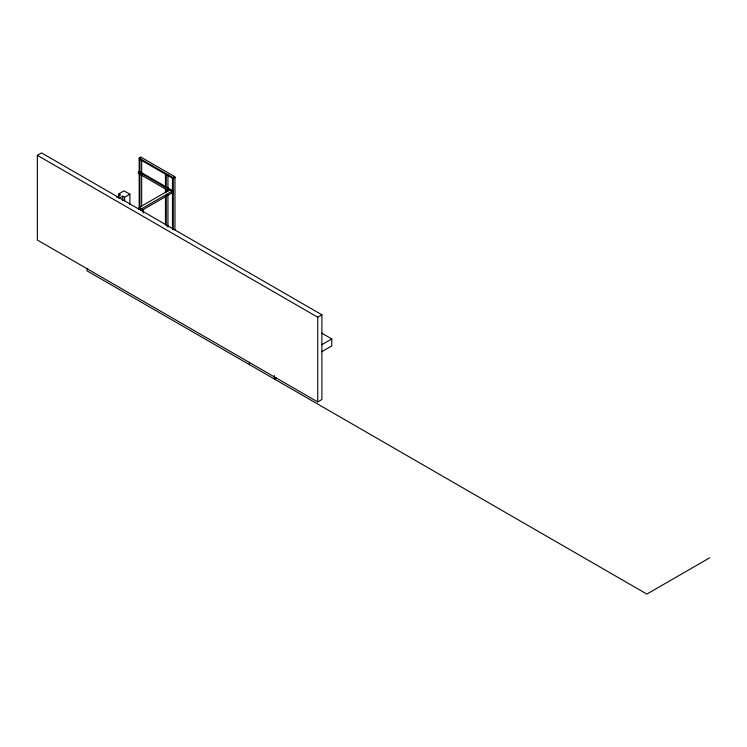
<?xml version="1.0" encoding="UTF-8"?>
<svg xmlns="http://www.w3.org/2000/svg" width="747" height="747" viewBox="0 0 747 747"><rect width="100%" height="100%" fill="white"/><g stroke="black" fill="none" stroke-linecap="round" stroke-linejoin="round"><path stroke-width="1.12" d="M118.764 198.431L122.723 196.144L124.637 197.255L129.885 194.229L129.885 204.697M37.35 155.329L41.533 152.92L321.91 314.795L321.91 399.505L317.727 401.923L37.35 240.039L37.35 155.329L317.727 317.214L321.91 314.795M139.185 158.121L140.884 157.131L174.798 176.722L174.798 177.627L173.099 178.608L173.099 177.702L139.185 158.121L139.185 209.057M138.4 171.773L139.185 171.324L173.248 190.989L172.464 191.447L138.4 171.773L138.4 173.397L168.448 190.746M138.4 173.397L139.185 172.94M118.82 197.385L118.82 193.893L124.058 190.868L129.885 194.229M116.653 197.217L120.612 194.93L118.82 193.893M173.099 177.702L174.798 176.722M139.185 159.027L173.248 178.692L174.957 177.711L174.957 230.076M139.241 207.442L141.594 208.805L172.062 191.213L172.062 192.894L141.594 210.486L139.241 209.123L139.241 207.442L169.709 189.85M139.241 209.123L140.838 208.198L142.406 209.104M321.724 344.75L331.789 338.942L331.789 345.898L321.724 351.706M276.409 377.87L274.392 379.037L274.392 375.554M709.65 557.832L646.865 594.08L87.119 270.909L87.119 268.593M172.454 191.437L173.248 190.989M174.163 177.263L174.957 177.711M321.724 333.125L331.789 338.942M317.727 317.214L317.727 401.923M249.451 362.314L249.451 364.629M173.248 178.692L173.248 229.899M172.464 178.244L172.464 229.441M167.944 174.826L167.944 191.12M167.944 194.612L167.944 227.191M166.245 174.649L166.245 187.45M166.245 189.775L166.245 192.1M166.245 195.593L166.245 225.846M165.451 174.2L165.451 192.81M165.451 196.302L165.451 224.231M143.2 209.562L143.2 213.007M141.669 159.662L141.669 206.209M141.594 208.805L141.594 210.486M140.884 157.131L140.884 158.047M139.969 159.484L139.969 208.348M124.637 197.255L124.637 200.738M122.723 196.144L122.723 200.794M173.248 192.614L172.464 193.062L173.248 192.614"/></g></svg>
